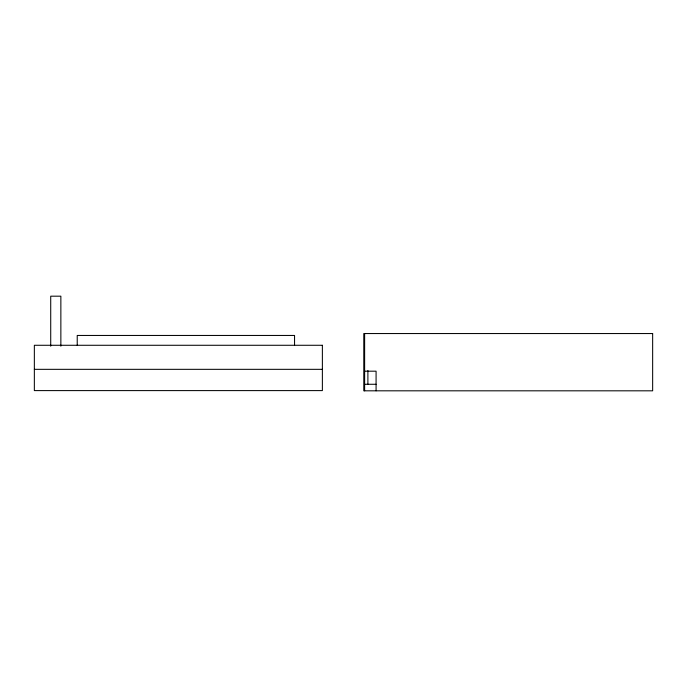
<?xml version="1.0" encoding="UTF-8"?>
<svg xmlns="http://www.w3.org/2000/svg" width="687" height="687" viewBox="0 0 687 687"><rect width="100%" height="100%" fill="white"/><g stroke="black" fill="none" stroke-linecap="round" stroke-linejoin="round"><path stroke-width="1.03" d="M34.35 369.331L322.375 369.331M364.625 371.186L376.081 371.186L376.081 390.817M364.625 384.273L376.081 384.273M367.897 370.533L367.897 384.273M364.625 333.547L364.625 390.817M294.551 345.278L294.551 335.454L77.227 335.454L77.227 345.278M60.86 346.188L60.86 296.183L50.718 296.183L50.718 346.188M652.65 333.547L363.784 333.547L363.784 390.817L652.65 390.817L652.65 333.547M322.375 345.278L34.35 345.278L34.35 390.602L322.375 390.602L322.375 345.278"/></g></svg>
